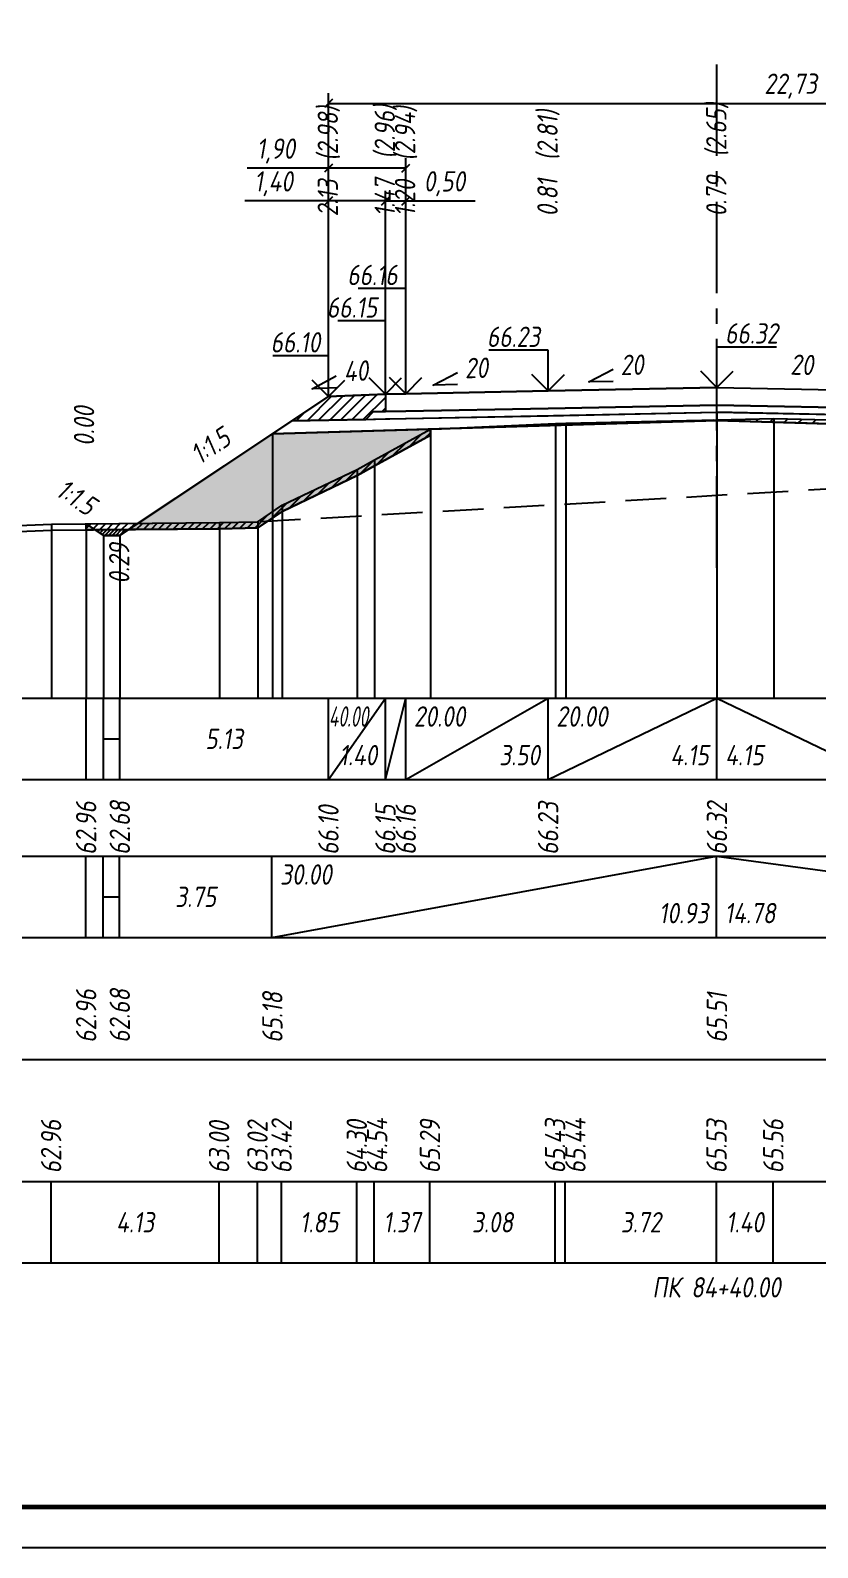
# Model space of a CAD drawing. Extents: x -717 to 1451, y -133302 to 233.
# Drawn here: x 98.1 to 194.9, y -132995.4 to -132808.9 of the extents above; entities that cross this region are included whole.
import ezdxf
from ezdxf.enums import TextEntityAlignment as Align

# ---------------------------------------------------------------- set-up
doc = ezdxf.new("R2010")
doc.units = 0
doc.linetypes.add('осевая2', pattern=[1.125, 0.75, -0.125, 0.125, -0.125])
doc.linetypes.add('штриховая', pattern=[0.75, 0.5, -0.25])
for name, color, linetype in [('Интерполированный поперечник', 2, 'Continuous'), ('Код_510', 7, 'Continuous'), ('Код_514', 1, 'Continuous'), ('Код_516', 1, 'Continuous'), ('Контур_0', 7, 'Continuous'), ('Контур_2564', 7, 'Continuous'), ('Контур_2660', 7, 'Continuous'), ('Контур_2665', 7, 'Continuous'), ('Контур_400', 7, 'Continuous'), ('Контур_508', 7, 'Continuous'), ('Контур_512', 7, 'Continuous'), ('Контур_513', 7, 'Continuous'), ('Красный поперечник', 1, 'Continuous'), ('Объём_2501', 7, 'Continuous'), ('Объём_2564', 7, 'Continuous'), ('Объём_2650', 7, 'Continuous'), ('Объём_2660', 7, 'Continuous'), ('Объём_2661', 7, 'Continuous'), ('Объём_2663', 7, 'Continuous'), ('Объём_2664', 7, 'Continuous'), ('Объём_2665', 7, 'Continuous'), ('Объём_2666', 7, 'Continuous'), ('Ось', 1, 'осевая2'), ('Откосы', 7, 'Continuous'), ('Отметки покрытия', 7, 'Continuous'), ('Подписи поперечников', 7, 'Continuous'), ('Рабочие отметки', 7, 'Continuous'), ('Рабочие отметки доп.', 7, 'Continuous'), ('Таблица', 7, 'Continuous'), ('Уклоны проезжей части', 7, 'Continuous'), ('Черный поперечник', 3, 'Continuous')]:
    doc.layers.add(name, color=color, linetype=linetype)
for name, color, linetype, true_color in [('Контур_2540', 2, 'Continuous', 0xffff00), ('Контур_2560', 2, 'Continuous', 0xffff00), ('Контур_2561', 7, 'Continuous', 0xff8040), ('Контур_2562', 3, 'Continuous', 0x00ff00), ('Контур_2563', 7, 'Continuous', 0xff8000), ('Контур_2570', 7, 'Continuous', 0x80ff00), ('Контур_2736', 4, 'Continuous', 0x00ffff), ('Контур_2737', 4, 'Continuous', 0x00ffff), ('Контур_2738', 4, 'Continuous', 0x00ffff), ('Контур_2739', 4, 'Continuous', 0x00ffff), ('Контур_2741', 4, 'Continuous', 0x00ffff), ('Контур_2742', 4, 'Continuous', 0x00ffff), ('Контур_2743', 4, 'Continuous', 0x00ffff), ('Контур_2744', 7, 'Continuous', 0xa4ffff), ('Контур_2745', 7, 'Continuous', 0xa4ffff), ('Контур_2747', 4, 'Continuous', 0x00ffff), ('Контур_2748', 4, 'Continuous', 0x00ffff), ('Контур_2749', 4, 'Continuous', 0x00ffff), ('Контур_2750', 4, 'Continuous', 0x00ffff), ('Контур_2751', 4, 'Continuous', 0x00ffff), ('Контур_2752', 4, 'Continuous', 0x00ffff), ('Контур_402', 7, 'Continuous', 0xff6464), ('Контур_703', 4, 'Continuous', 0x00ffff), ('Контур_705', 4, 'Continuous', 0x00ffff), ('Контур_707', 4, 'Continuous', 0x00ffff), ('Контур_720', 131, 'Continuous', 0xaaffff), ('Объём_2500', 7, 'Continuous', 0xc0c0c0), ('Объём_2520', 7, 'Continuous', 0x80ffff), ('Объём_2540', 2, 'Continuous', 0xffff00), ('Объём_2560', 2, 'Continuous', 0xffff00), ('Объём_2561', 7, 'Continuous', 0xff8040), ('Объём_2562', 3, 'Continuous', 0x00ff00), ('Объём_2563', 7, 'Continuous', 0xff8000), ('Объём_2570', 7, 'Continuous', 0x80ff00), ('Объём_2580', 3, 'Continuous', 0x00ff00), ('Объём_2600', 7, 'Continuous', 0x808000), ('Объём_2620', 2, 'Continuous', 0xffff00)]:
    doc.layers.add(name, color=color, linetype=linetype, true_color=true_color)
doc.styles.get("Standard").update_dxf_attribs({"font": 'txt', "height": 2.5})
doc.styles.add('М', font='romand.shx', dxfattribs={"width": 0.8, "oblique": 10, "height": 2.5})
doc.dimstyles.new('ISO-25', dxfattribs={"dimtxt": 2.5, "dimasz": 2.5, "dimexe": 1.25, "dimexo": 0.625, "dimtad": 1, "dimtxsty": 'Standard', "dimcen": 2.5, "dimadec": 0, "dimazin": 0, "dimtfac": 1, "dimtmove": 0, "dimatfit": 3, "dimfxl": 1, "dimarcsym": 0})

# ---------------------------------------------------------------- blocks, each defined once
blk = doc.blocks.new('_Oblique')
at = {"color": 0, "linetype": 'ByBlock', "lineweight": -2}
blk.add_line((-0.5, -0.5), (0.5, 0.5), dxfattribs=at)
blk = doc.blocks.new('*D4118')
at = {"color": 0, "lineweight": -2, "transparency": 16777216}
for p, q in [((134.78, -132853.35), (134.78, -132828.63)), ((141.78, -132853.07), (141.78, -132828.63)), ((134.78, -132829.88), (124.5, -132829.88)), ((141.78, -132829.88), (134.78, -132829.88))]:
    blk.add_line(p, q, dxfattribs=at)
at = {"layer": 'Defpoints', "color": 0, "transparency": 16777216}
for p in [(141.78, -132829.88), (134.78, -132853.97), (141.78, -132853.69)]:
    blk.add_point(p, dxfattribs=at)
at = {"color": 0, "lineweight": -2, "transparency": 16777216, "rotation": 180}
blk.add_blockref('_Oblique', (134.78, -132829.88), dxfattribs=at)
at = {"color": 0, "lineweight": -2, "transparency": 16777216}
blk.add_blockref('_Oblique', (141.78, -132829.88), dxfattribs=at)
at = {"color": 0, "transparency": 16777216, "insert": (128.04, -132827.76), "char_height": 2.5, "width": 8.75, "attachment_point": 5, "style": 'М'}
blk.add_mtext('1,40', dxfattribs=at)
blk = doc.blocks.new('*D4120')
at = {"color": 0, "lineweight": -2, "transparency": 16777216}
for p, q in [((141.78, -132853.07), (141.78, -132828.63)), ((144.28, -132853.02), (144.28, -132828.63)), ((141.78, -132829.88), (144.28, -132829.88)), ((144.28, -132829.88), (152.8, -132829.88))]:
    blk.add_line(p, q, dxfattribs=at)
at = {"layer": 'Defpoints', "color": 0, "transparency": 16777216}
for p in [(144.28, -132829.88), (141.78, -132853.69), (144.28, -132853.64)]:
    blk.add_point(p, dxfattribs=at)
at = {"color": 0, "lineweight": -2, "transparency": 16777216, "rotation": 180}
blk.add_blockref('_Oblique', (141.78, -132829.88), dxfattribs=at)
at = {"color": 0, "lineweight": -2, "transparency": 16777216}
blk.add_blockref('_Oblique', (144.28, -132829.88), dxfattribs=at)
at = {"color": 0, "transparency": 16777216, "insert": (149.04, -132827.76), "char_height": 2.5, "width": 9.1667, "attachment_point": 5, "style": 'М'}
blk.add_mtext('0,50', dxfattribs=at)
blk = doc.blocks.new('*D4123')
at = {"color": 0, "lineweight": -2, "transparency": 16777216}
for p, q in [((134.78, -132853.35), (134.78, -132824.6)), ((144.28, -132853.02), (144.28, -132824.6)), ((134.78, -132825.85), (124.78, -132825.85)), ((144.28, -132825.85), (134.78, -132825.85))]:
    blk.add_line(p, q, dxfattribs=at)
at = {"layer": 'Defpoints', "color": 0, "transparency": 16777216}
for p in [(144.28, -132825.85), (134.78, -132853.97), (144.28, -132853.64)]:
    blk.add_point(p, dxfattribs=at)
at = {"color": 0, "lineweight": -2, "transparency": 16777216, "rotation": 180}
blk.add_blockref('_Oblique', (134.78, -132825.85), dxfattribs=at)
at = {"color": 0, "lineweight": -2, "transparency": 16777216}
blk.add_blockref('_Oblique', (144.28, -132825.85), dxfattribs=at)
at = {"color": 0, "transparency": 16777216, "insert": (128.32, -132823.74), "char_height": 2.5, "width": 8.75, "attachment_point": 5, "style": 'М'}
blk.add_mtext('1,90', dxfattribs=at)
blk = doc.blocks.new('*D4124')
at = {"color": 0, "lineweight": -2, "transparency": 16777216}
for p, q in [((134.78, -132853.35), (134.78, -132816.63)), ((134.78, -132817.88), (248.4, -132817.88)), ((248.4, -132853.92), (248.4, -132816.63))]:
    blk.add_line(p, q, dxfattribs=at)
at = {"layer": 'Defpoints', "color": 0, "transparency": 16777216}
for p in [(248.4, -132817.88), (134.78, -132853.97), (248.4, -132854.54)]:
    blk.add_point(p, dxfattribs=at)
at = {"color": 0, "lineweight": -2, "transparency": 16777216, "rotation": 180}
blk.add_blockref('_Oblique', (134.78, -132817.88), dxfattribs=at)
at = {"color": 0, "lineweight": -2, "transparency": 16777216}
blk.add_blockref('_Oblique', (248.4, -132817.88), dxfattribs=at)
at = {"color": 0, "transparency": 16777216, "insert": (191.59, -132815.76), "char_height": 2.5, "width": 12.5, "attachment_point": 5, "style": 'М'}
blk.add_mtext('22,73', dxfattribs=at)

msp = doc.modelspace()

# ---------------------------------------------------------------- hatches: boundary and pattern name
at = {"layer": 'Объём_2563'}
h = msp.add_hatch(dxfattribs=at)
h.set_pattern_fill('ANSI31', color=256, scale=0.3)
h.paths.add_polyline_path([(141.777, -132855.778), (140.277, -132855.808), (139.359, -132856.726), (130.277, -132856.908), (134.777, -132853.908), (141.777, -132853.628)])
h.paths.add_polyline_path([(233.322, -132856.879), (232.404, -132855.96), (230.904, -132855.93), (230.904, -132855.78), (232.302, -132855.782), (232.303, -132854.782), (231.803, -132854.781), (231.803, -132853.967), (234.625, -132854.094), (234.625, -132854.715), (236.025, -132854.715), (236.025, -132854.175), (245.02, -132854.354), (245.02, -132854.921), (246.42, -132854.921), (246.42, -132853.921), (245.92, -132853.921), (245.92, -132853.421), (248.404, -132853.73), (253.739, -132857.287)])
at = {"layer": 'Объём_2570'}
h = msp.add_hatch(dxfattribs=at)
h.set_pattern_fill('ANSI31', color=256, scale=0.2)
h.paths.add_polyline_path([(147.307, -132858.69), (140.443, -132862.452), (138.316, -132863.626), (129.073, -132868.043), (126.117, -132870.073), (121.395, -132870.174), (105, -132870.324), (105, -132869.574), (121.395, -132869.424), (126.117, -132869.323), (129.073, -132867.293), (138.316, -132862.876), (140.443, -132861.702), (147.307, -132857.94)])
h.paths.add_polyline_path([(272.017, -132862.347), (265.692, -132862.115), (255.748, -132861.638), (245.398, -132863.184), (241.855, -132860.983), (232.636, -132858.421), (230.564, -132857.771), (230.564, -132857.021), (232.636, -132857.671), (241.855, -132860.233), (245.398, -132862.434), (255.748, -132860.888), (265.692, -132861.365), (272.017, -132861.597)])
at = {"layer": 'Объём_2600'}
h = msp.add_hatch(dxfattribs=at)
h.set_pattern_fill('ANSI31', color=6, scale=0.4)
h.paths.add_polyline_path([(182.527, -132856.863), (148.686, -132857.878), (162.685, -132857.252), (163.946, -132857.204), (182.527, -132856.769)])
h.paths.add_polyline_path([(230.564, -132857.771), (232.443, -132858.36), (182.527, -132856.863), (182.527, -132856.769), (189.51, -132856.606), (214.612, -132857.246), (217.39, -132857.298), (229.758, -132857.027), (230.564, -132857.021)])
h = msp.add_hatch(dxfattribs=at)
h.set_pattern_fill('HONEY', color=5, scale=0.3)
h.paths.add_polyline_path([(140.443, -132862.452), (138.316, -132863.626), (129.073, -132868.043), (126.117, -132870.073), (121.395, -132870.174), (110.224, -132870.276), (127.886, -132858.502), (148.686, -132857.878), (147.307, -132857.94), (147.307, -132858.69)])
h.paths.add_polyline_path([(255.748, -132861.638), (245.398, -132863.184), (241.855, -132860.983), (232.636, -132858.421), (232.443, -132858.36), (256.428, -132859.08), (260.614, -132861.871)])
at = {"layer": 'Объём_2620'}
h = msp.add_hatch(dxfattribs=at)
h.set_pattern_fill('ANSI31', color=2, scale=0.1)
h.paths.add_polyline_path([(260.614, -132861.871), (265.11, -132864.868), (267.11, -132864.868), (270.951, -132862.308), (265.692, -132862.115)])
h.paths.add_polyline_path([(106.11, -132870.314), (107.139, -132871), (109.139, -132871), (110.224, -132870.276)])

# ---------------------------------------------------------------- linework, layer by layer
at = {"flags": 128}
msp.add_lwpolyline([(-30.054, -132995.421), (389.946, -132995.421), (389.946, -132698.421), (-30.054, -132698.421)], close=True, dxfattribs=at)
at = {"const_width": 0.6, "flags": 128}
msp.add_lwpolyline([(-10.054, -132990.421), (384.946, -132990.421), (384.946, -132703.421), (-10.054, -132703.421)], close=True, dxfattribs=at)
at = {"color": 2}
msp.add_lwpolyline([(106.11, -132870.314), (107.139, -132871), (109.139, -132871), (110.224, -132870.276), (106.11, -132870.314)], dxfattribs=at)
at = {"layer": 'Интерполированный поперечник', "linetype": 'штриховая', "ltscale": 10, "flags": 128}
msp.add_lwpolyline([(126.37, -132869.3), (245.392, -132862.423)], dxfattribs=at)
at = {"layer": 'Код_510'}
for p, q in [((100.697, -132960.421), (100.697, -132950.421)), ((121.34, -132960.421), (121.34, -132950.421)), ((126.062, -132960.421), (126.062, -132950.421)), ((129.018, -132960.421), (129.018, -132950.421)), ((138.262, -132960.421), (138.262, -132950.421)), ((140.389, -132960.421), (140.389, -132950.421)), ((147.253, -132960.421), (147.253, -132950.421)), ((162.631, -132960.421), (162.631, -132950.421)), ((163.892, -132960.421), (163.892, -132950.421)), ((182.473, -132960.421), (182.473, -132950.421)), ((189.455, -132960.421), (189.455, -132950.421))]:
    msp.add_line(p, q, dxfattribs=at)
at = {"layer": 'Код_514'}
for p, q in [((105, -132901), (105, -132891)), ((107.139, -132901), (107.139, -132891)), ((109.139, -132901), (109.139, -132891)), ((134.777, -132901), (134.777, -132891)), ((134.777, -132901), (141.777, -132891)), ((141.777, -132901), (141.777, -132891)), ((141.777, -132901), (144.277, -132891)), ((144.277, -132901), (144.277, -132891)), ((144.277, -132901), (161.777, -132891)), ((161.777, -132901), (161.777, -132891)), ((161.777, -132901), (182.527, -132891)), ((182.527, -132901), (182.527, -132891)), ((182.527, -132891), (203.277, -132901)), ((107.139, -132896), (109.139, -132896))]:
    msp.add_line(p, q, dxfattribs=at)
at = {"layer": 'Код_516'}
for p, q in [((104.946, -132920.421), (104.946, -132910.421)), ((107.084, -132920.421), (107.084, -132910.421)), ((109.084, -132920.421), (109.084, -132910.421)), ((127.831, -132920.421), (127.831, -132910.421)), ((127.831, -132920.421), (182.473, -132910.421)), ((182.473, -132920.421), (182.473, -132910.421)), ((182.473, -132910.421), (256.373, -132920.421)), ((107.084, -132915.421), (109.084, -132915.421))]:
    msp.add_line(p, q, dxfattribs=at)
at = {"layer": 'Контур_0', "flags": 128}
for points in [[(182.527, -132852.813), (161.777, -132853.228), (144.277, -132853.578), (144.277, -132853.578), (144.277, -132853.578), (144.277, -132853.578), (144.277, -132853.578), (141.777, -132853.628), (141.777, -132855.778), (144.277, -132855.728), (144.277, -132855.728), (144.277, -132855.728), (144.277, -132855.728), (144.277, -132855.728), (144.277, -132855.728), (161.777, -132855.378), (182.527, -132854.963), (182.527, -132852.813)], [(182.527, -132852.813), (203.277, -132853.228), (220.777, -132853.578), (220.777, -132853.578), (220.777, -132853.578), (220.777, -132853.578), (228.404, -132853.73), (228.404, -132853.73), (230.904, -132853.78), (230.904, -132855.93), (228.404, -132855.88), (228.404, -132855.88), (220.777, -132855.728), (220.777, -132855.728), (220.777, -132855.728), (220.777, -132855.728), (203.277, -132855.378), (182.527, -132854.963), (182.527, -132852.813)], [(134.777, -132853.908), (111.365, -132869.516), (111.365, -132869.516), (111.365, -132869.516), (111.365, -132869.516), (111.365, -132869.516), (111.365, -132869.516), (111.365, -132869.516), (111.365, -132869.516), (111.365, -132869.516), (111.365, -132869.516), (111.365, -132869.516), (111.365, -132869.516), (111.365, -132869.516), (111.365, -132869.516), (109.139, -132871), (107.139, -132871), (105, -132869.574), (105, -132869.574), (105, -132869.574), (105, -132869.574), (105, -132869.574), (105, -132869.574), (105, -132869.574), (105, -132869.574), (105, -132869.574), (105, -132869.574), (105, -132869.574), (105, -132869.574), (105, -132869.574)], [(134.777, -132853.908), (111.365, -132869.516), (111.365, -132869.516), (111.365, -132869.516), (111.365, -132869.516), (111.365, -132869.516), (111.365, -132869.516), (111.365, -132869.516), (111.365, -132869.516), (111.365, -132869.516), (111.365, -132869.516), (111.365, -132869.516), (111.365, -132869.516), (111.365, -132869.516), (111.365, -132869.516), (109.139, -132871)], [(134.777, -132853.908), (134.777, -132853.908)]]:
    msp.add_lwpolyline(points, dxfattribs=at)
at = {"layer": 'Контур_0', "color": 250, "flags": 128}
for points in [[(182.527, -132854.963), (161.777, -132855.378), (144.277, -132855.728), (144.277, -132855.728), (144.277, -132855.728), (144.277, -132855.728), (144.277, -132855.728), (144.277, -132855.728), (141.777, -132855.778), (140.277, -132855.808), (139.359, -132856.726), (141.777, -132856.678), (144.277, -132856.628), (144.277, -132856.628), (144.277, -132856.628), (144.277, -132856.628), (144.277, -132856.628), (144.277, -132856.628), (161.777, -132856.278), (182.527, -132855.863), (182.527, -132854.963)], [(182.527, -132854.963), (203.277, -132855.378), (220.777, -132855.728), (220.777, -132855.728), (220.777, -132855.728), (220.777, -132855.728), (228.404, -132855.88), (228.404, -132855.88), (230.904, -132855.93), (232.404, -132855.96), (233.322, -132856.879), (230.904, -132856.83), (228.404, -132856.78), (228.404, -132856.78), (220.777, -132856.628), (220.777, -132856.628), (220.777, -132856.628), (220.777, -132856.628), (203.277, -132856.278), (182.527, -132855.863), (182.527, -132854.963)], [(130.277, -132856.908), (139.359, -132856.726), (140.277, -132855.808), (141.777, -132855.778)]]:
    msp.add_lwpolyline(points, dxfattribs=at)
at = {"layer": 'Контур_2540', "flags": 128}
for points in [[(182.527, -132856.863), (127.886, -132858.502), (130.277, -132856.908), (182.527, -132855.863), (182.527, -132856.863), (182.527, -132856.863)], [(256.428, -132859.08), (182.527, -132856.863), (182.527, -132855.863), (253.739, -132857.287), (256.428, -132859.08), (256.428, -132859.08)]]:
    msp.add_lwpolyline(points, dxfattribs=at)
at = {"layer": 'Контур_2560', "flags": 128}
msp.add_lwpolyline([(134.777, -132853.908), (134.777, -132853.908), (134.777, -132853.908), (141.777, -132853.628)], dxfattribs=at)
at = {"layer": 'Контур_2561', "flags": 128}
msp.add_lwpolyline([(141.777, -132853.628), (141.777, -132853.628), (134.777, -132853.908), (134.777, -132853.908), (141.777, -132853.628)], dxfattribs=at)
at = {"layer": 'Контур_2562', "flags": 128}
msp.add_lwpolyline([(134.777, -132853.908), (134.777, -132853.908), (134.777, -132853.908), (134.777, -132853.908), (134.777, -132853.908)], dxfattribs=at)
at = {"layer": 'Контур_2563', "color": 250, "flags": 128}
msp.add_lwpolyline([(141.777, -132855.778), (140.277, -132855.808), (139.359, -132856.726), (130.277, -132856.908), (134.777, -132853.908), (141.777, -132853.628), (141.777, -132855.778), (141.777, -132855.778)], dxfattribs=at)
at = {"layer": 'Контур_2564', "flags": 128}
msp.add_lwpolyline([(134.777, -132853.908), (141.777, -132853.628)], dxfattribs=at)
at = {"layer": 'Контур_2570', "flags": 128}
msp.add_lwpolyline([(87.633, -132870.9), (100.751, -132870.363), (121.395, -132870.174), (126.117, -132870.073), (126.117, -132870.073), (129.073, -132868.043), (138.316, -132863.626), (140.443, -132862.452), (147.307, -132858.69), (147.307, -132857.94), (162.685, -132857.252), (163.946, -132857.204), (182.527, -132856.769), (189.51, -132856.606), (214.612, -132857.246)], dxfattribs=at)
at = {"layer": 'Контур_2660', "flags": 128}
for points in [[(127.886, -132858.502), (182.527, -132856.863)], [(182.527, -132856.863), (256.428, -132859.08)]]:
    msp.add_lwpolyline(points, dxfattribs=at)
at = {"layer": 'Контур_2665', "flags": 128}
msp.add_lwpolyline([(134.777, -132853.908), (134.777, -132853.908)], dxfattribs=at)
at = {"layer": 'Контур_2736', "flags": 128}
for points in [[(134.777, -132853.908), (111.365, -132869.516)], [(111.365, -132869.516), (109.139, -132871)]]:
    msp.add_lwpolyline(points, dxfattribs=at)
at = {"layer": 'Контур_2737', "flags": 128}
msp.add_lwpolyline([(111.365, -132869.516), (111.365, -132869.516)], dxfattribs=at)
at = {"layer": 'Контур_2738', "flags": 128}
msp.add_lwpolyline([(111.365, -132869.516), (111.365, -132869.516)], dxfattribs=at)
at = {"layer": 'Контур_2739', "flags": 128}
msp.add_lwpolyline([(111.365, -132869.516), (111.365, -132869.516)], dxfattribs=at)
at = {"layer": 'Контур_2741', "flags": 128}
msp.add_lwpolyline([(105, -132869.574), (105, -132869.574)], dxfattribs=at)
at = {"layer": 'Контур_2742', "flags": 128}
msp.add_lwpolyline([(105, -132869.574), (105, -132869.574)], dxfattribs=at)
at = {"layer": 'Контур_2743', "flags": 128}
msp.add_lwpolyline([(105, -132869.574), (105, -132869.574)], dxfattribs=at)
at = {"layer": 'Контур_2744', "flags": 128}
msp.add_lwpolyline([(105, -132869.574), (105, -132869.574)], dxfattribs=at)
msp.add_lwpolyline([(105, -132869.574), (105, -132869.574)], dxfattribs=at)
msp.add_lwpolyline([(105, -132869.574), (105, -132869.574)], dxfattribs=at)
msp.add_lwpolyline([(105, -132869.574), (105, -132869.574)], dxfattribs=at)
msp.add_lwpolyline([(105, -132869.574), (105, -132869.574)], dxfattribs=at)
msp.add_lwpolyline([(105, -132869.574), (105, -132869.574)], dxfattribs=at)
at = {"layer": 'Контур_2745', "flags": 128}
msp.add_lwpolyline([(111.365, -132869.516), (111.365, -132869.516)], dxfattribs=at)
msp.add_lwpolyline([(111.365, -132869.516), (111.365, -132869.516)], dxfattribs=at)
msp.add_lwpolyline([(111.365, -132869.516), (111.365, -132869.516)], dxfattribs=at)
msp.add_lwpolyline([(111.365, -132869.516), (111.365, -132869.516)], dxfattribs=at)
msp.add_lwpolyline([(111.365, -132869.516), (111.365, -132869.516)], dxfattribs=at)
msp.add_lwpolyline([(111.365, -132869.516), (111.365, -132869.516)], dxfattribs=at)
at = {"layer": 'Контур_2747', "flags": 128}
msp.add_lwpolyline([(111.365, -132869.516), (111.365, -132869.516)], dxfattribs=at)
at = {"layer": 'Контур_2748', "flags": 128}
msp.add_lwpolyline([(111.365, -132869.516), (111.365, -132869.516)], dxfattribs=at)
at = {"layer": 'Контур_2749', "flags": 128}
msp.add_lwpolyline([(111.365, -132869.516), (111.365, -132869.516)], dxfattribs=at)
at = {"layer": 'Контур_2750', "flags": 128}
msp.add_lwpolyline([(105, -132869.574), (105, -132869.574)], dxfattribs=at)
at = {"layer": 'Контур_2751', "flags": 128}
msp.add_lwpolyline([(105, -132869.574), (105, -132869.574)], dxfattribs=at)
at = {"layer": 'Контур_2752', "flags": 128}
msp.add_lwpolyline([(105, -132869.574), (105, -132869.574)], dxfattribs=at)
at = {"layer": 'Контур_400', "flags": 128}
for points in [[(141.777, -132853.628), (144.277, -132853.578), (144.277, -132853.578), (144.277, -132853.578), (144.277, -132853.578), (144.277, -132853.578), (144.277, -132853.578), (161.777, -132853.228), (182.527, -132852.813)], [(182.527, -132852.813), (203.277, -132853.228), (220.777, -132853.578), (220.777, -132853.578), (220.777, -132853.578), (220.777, -132853.578), (228.404, -132853.73), (228.404, -132853.73), (230.904, -132853.78)]]:
    msp.add_lwpolyline(points, dxfattribs=at)
at = {"layer": 'Контур_402', "flags": 128}
msp.add_lwpolyline([(127.886, -132858.502), (182.527, -132856.863), (256.428, -132859.08)], dxfattribs=at)
at = {"layer": 'Контур_508', "flags": 128}
msp.add_lwpolyline([(105, -132869.574), (107.139, -132871), (109.139, -132871), (127.886, -132858.502), (182.527, -132856.863), (256.428, -132859.08), (265.11, -132864.868), (267.11, -132864.868), (272.017, -132861.597)], dxfattribs=at)
at = {"layer": 'Контур_512', "flags": 128}
msp.add_lwpolyline([(105, -132869.574), (107.139, -132871), (109.139, -132871), (127.886, -132858.502), (182.527, -132856.863), (256.428, -132859.08), (265.11, -132864.868), (267.11, -132864.868), (272.017, -132861.597)], dxfattribs=at)
at = {"layer": 'Контур_513', "flags": 128}
msp.add_lwpolyline([(105, -132869.574), (107.139, -132871), (109.139, -132871), (127.886, -132858.502), (182.527, -132856.863), (256.428, -132859.08), (265.11, -132864.868), (267.11, -132864.868), (272.017, -132861.597)], dxfattribs=at)
at = {"layer": 'Контур_703', "flags": 128}
msp.add_lwpolyline([(134.777, -132853.908), (111.365, -132869.516)], dxfattribs=at)
at = {"layer": 'Контур_705', "flags": 128}
msp.add_lwpolyline([(111.365, -132869.516), (111.365, -132869.516)], dxfattribs=at)
at = {"layer": 'Контур_707', "flags": 128}
msp.add_lwpolyline([(107.139, -132871), (105, -132869.574)], dxfattribs=at)
at = {"layer": 'Контур_720', "flags": 128}
msp.add_lwpolyline([(109.139, -132871), (107.139, -132871)], dxfattribs=at)
at = {"layer": 'Красный поперечник'}
for p, q in [((144.277, -132853.578), (161.777, -132853.228)), ((161.777, -132853.228), (182.527, -132852.813)), ((182.527, -132852.813), (203.277, -132853.228)), ((109.139, -132871), (134.777, -132853.908)), ((134.777, -132853.908), (141.777, -132853.628)), ((141.777, -132853.628), (144.277, -132853.578)), ((182.527, -132856.863), (182.527, -132891)), ((127.886, -132858.502), (127.886, -132891)), ((105, -132869.574), (105, -132891)), ((105, -132869.574), (107.139, -132871)), ((107.139, -132871), (107.139, -132891)), ((107.139, -132871), (109.139, -132871)), ((109.139, -132871), (109.139, -132891))]:
    msp.add_line(p, q, dxfattribs=at)
at = {"layer": 'Объём_2500', "flags": 128}
for points in [[(182.527, -132852.813), (161.777, -132853.228), (144.277, -132853.578), (144.277, -132853.578), (144.277, -132853.578), (144.277, -132853.578), (144.277, -132853.578), (141.777, -132853.628), (141.777, -132855.778), (144.277, -132855.728), (144.277, -132855.728), (144.277, -132855.728), (144.277, -132855.728), (144.277, -132855.728), (144.277, -132855.728), (161.777, -132855.378), (182.527, -132854.963), (182.527, -132852.813)], [(182.527, -132852.813), (203.277, -132853.228), (220.777, -132853.578), (220.777, -132853.578), (220.777, -132853.578), (220.777, -132853.578), (228.404, -132853.73), (228.404, -132853.73), (230.904, -132853.78), (230.904, -132855.93), (228.404, -132855.88), (228.404, -132855.88), (220.777, -132855.728), (220.777, -132855.728), (220.777, -132855.728), (220.777, -132855.728), (203.277, -132855.378), (182.527, -132854.963), (182.527, -132852.813)]]:
    msp.add_lwpolyline(points, dxfattribs=at)
at = {"layer": 'Объём_2501', "flags": 128}
for points in [[(141.777, -132853.628), (144.277, -132853.578), (144.277, -132853.578), (144.277, -132853.578), (144.277, -132853.578), (144.277, -132853.578), (144.277, -132853.578), (161.777, -132853.228), (182.527, -132852.813)], [(182.527, -132852.813), (203.277, -132853.228), (220.777, -132853.578), (220.777, -132853.578), (220.777, -132853.578), (220.777, -132853.578), (228.404, -132853.73), (228.404, -132853.73), (230.904, -132853.78)]]:
    msp.add_lwpolyline(points, dxfattribs=at)
at = {"layer": 'Объём_2520', "color": 250, "flags": 128}
for points in [[(182.527, -132854.963), (161.777, -132855.378), (144.277, -132855.728), (144.277, -132855.728), (144.277, -132855.728), (144.277, -132855.728), (144.277, -132855.728), (144.277, -132855.728), (141.777, -132855.778), (140.277, -132855.808), (139.359, -132856.726), (141.777, -132856.678), (144.277, -132856.628), (144.277, -132856.628), (144.277, -132856.628), (144.277, -132856.628), (144.277, -132856.628), (144.277, -132856.628), (161.777, -132856.278), (182.527, -132855.863), (182.527, -132854.963)], [(182.527, -132854.963), (203.277, -132855.378), (220.777, -132855.728), (220.777, -132855.728), (220.777, -132855.728), (220.777, -132855.728), (228.404, -132855.88), (228.404, -132855.88), (230.904, -132855.93), (232.404, -132855.96), (233.322, -132856.879), (230.904, -132856.83), (228.404, -132856.78), (228.404, -132856.78), (220.777, -132856.628), (220.777, -132856.628), (220.777, -132856.628), (220.777, -132856.628), (203.277, -132856.278), (182.527, -132855.863), (182.527, -132854.963)]]:
    msp.add_lwpolyline(points, dxfattribs=at)
at = {"layer": 'Объём_2540', "flags": 128}
for points in [[(182.527, -132856.863), (127.886, -132858.502), (130.277, -132856.908), (182.527, -132855.863), (182.527, -132856.863), (182.527, -132856.863)], [(256.428, -132859.08), (182.527, -132856.863), (182.527, -132855.863), (253.739, -132857.287), (256.428, -132859.08), (256.428, -132859.08)]]:
    msp.add_lwpolyline(points, dxfattribs=at)
at = {"layer": 'Объём_2560', "flags": 128}
msp.add_lwpolyline([(134.777, -132853.908), (134.777, -132853.908), (134.777, -132853.908), (141.777, -132853.628)], dxfattribs=at)
at = {"layer": 'Объём_2561', "flags": 128}
msp.add_lwpolyline([(141.777, -132853.628), (141.777, -132853.628), (134.777, -132853.908), (134.777, -132853.908), (141.777, -132853.628)], dxfattribs=at)
at = {"layer": 'Объём_2562', "flags": 128}
msp.add_lwpolyline([(134.777, -132853.908), (134.777, -132853.908), (134.777, -132853.908), (134.777, -132853.908), (134.777, -132853.908)], dxfattribs=at)
at = {"layer": 'Объём_2563', "color": 250, "flags": 128}
msp.add_lwpolyline([(141.777, -132855.778), (140.277, -132855.808), (139.359, -132856.726), (130.277, -132856.908), (134.777, -132853.908), (141.777, -132853.628), (141.777, -132855.778), (141.777, -132855.778)], dxfattribs=at)
at = {"layer": 'Объём_2564', "flags": 128}
msp.add_lwpolyline([(134.777, -132853.908), (141.777, -132853.628)], dxfattribs=at)
at = {"layer": 'Объём_2570', "flags": 128}
msp.add_lwpolyline([(147.307, -132858.69), (140.443, -132862.452), (138.316, -132863.626), (129.073, -132868.043), (126.117, -132870.073), (121.395, -132870.174), (105, -132870.324), (105, -132869.574), (121.395, -132869.424), (126.117, -132869.323), (129.073, -132867.293), (138.316, -132862.876), (140.443, -132861.702), (147.307, -132857.94), (147.307, -132858.69), (147.307, -132858.69)], dxfattribs=at)
at = {"layer": 'Объём_2580', "flags": 128}
msp.add_lwpolyline([(134.777, -132853.908), (134.777, -132853.908)], dxfattribs=at)
at = {"layer": 'Объём_2600', "color": 5, "flags": 128}
msp.add_lwpolyline([(140.443, -132862.452), (138.316, -132863.626), (129.073, -132868.043), (126.117, -132870.073), (121.395, -132870.174), (110.224, -132870.276), (127.886, -132858.502), (148.686, -132857.878), (147.307, -132857.94), (147.307, -132858.69), (140.443, -132862.452), (140.443, -132862.452)], dxfattribs=at)
at = {"layer": 'Объём_2600', "flags": 128}
msp.add_lwpolyline([(105, -132870.324), (105, -132869.574), (106.11, -132870.314), (105, -132870.324), (105, -132870.324)], dxfattribs=at)
at = {"layer": 'Объём_2620', "flags": 128}
msp.add_lwpolyline([(109.139, -132871), (107.139, -132871), (106.11, -132870.314), (110.224, -132870.276), (109.139, -132871), (109.139, -132871)], dxfattribs=at)
at = {"layer": 'Объём_2650', "color": 6, "flags": 128}
for points in [[(182.527, -132856.863), (148.686, -132857.878), (162.685, -132857.252), (163.946, -132857.204), (182.527, -132856.769), (182.527, -132856.863), (182.527, -132856.863)], [(230.564, -132857.771), (232.443, -132858.36), (182.527, -132856.863), (182.527, -132856.769), (189.51, -132856.606), (214.612, -132857.246), (217.39, -132857.298), (229.758, -132857.027), (230.564, -132857.021), (230.564, -132857.771), (230.564, -132857.771)]]:
    msp.add_lwpolyline(points, dxfattribs=at)
at = {"layer": 'Объём_2660', "flags": 128}
for points in [[(127.886, -132858.502), (182.527, -132856.863)], [(182.527, -132856.863), (256.428, -132859.08)]]:
    msp.add_lwpolyline(points, dxfattribs=at)
at = {"layer": 'Объём_2661', "flags": 128}
msp.add_lwpolyline([(134.777, -132853.908), (111.365, -132869.516)], dxfattribs=at)
at = {"layer": 'Объём_2663', "flags": 128}
for points in [[(107.139, -132871), (105, -132869.574)], [(111.365, -132869.516), (109.139, -132871)]]:
    msp.add_lwpolyline(points, dxfattribs=at)
at = {"layer": 'Объём_2664', "flags": 128}
msp.add_lwpolyline([(109.139, -132871), (107.139, -132871)], dxfattribs=at)
at = {"layer": 'Объём_2665', "flags": 128}
msp.add_lwpolyline([(134.777, -132853.908), (134.777, -132853.908)], dxfattribs=at)
at = {"layer": 'Объём_2666', "flags": 128}
msp.add_lwpolyline([(134.777, -132853.908), (111.365, -132869.516)], dxfattribs=at)
at = {"layer": 'Ось', "ltscale": 15}
msp.add_line((182.527, -132874.971), (182.527, -132811.784), dxfattribs=at)
at = {"layer": 'Откосы', "color": 1, "flags": 128}
for points in [[(135.789, -132852.867), (132.791, -132852.987), (135.729, -132851.368)], [(150.657, -132852.45), (147.658, -132852.51), (150.627, -132850.95)], [(169.782, -132852.068), (166.783, -132852.128), (169.752, -132850.568)]]:
    msp.add_lwpolyline(points, dxfattribs=at)
at = {"layer": 'Отметки покрытия', "color": 1}
for p, q in [((144.277, -132840.628), (138.427, -132840.628)), ((144.277, -132853.578), (144.277, -132840.628)), ((141.777, -132844.628), (135.927, -132844.628)), ((141.777, -132853.628), (141.777, -132844.628)), ((182.527, -132852.813), (182.527, -132847.813)), ((182.527, -132847.813), (189.827, -132847.813)), ((134.777, -132848.908), (127.927, -132848.908)), ((134.777, -132853.908), (134.777, -132848.908)), ((161.777, -132848.228), (154.477, -132848.228)), ((161.777, -132853.228), (161.777, -132848.228)), ((144.277, -132853.578), (142.277, -132851.578)), ((144.277, -132853.578), (146.277, -132851.578)), ((161.777, -132853.228), (159.777, -132851.228)), ((161.777, -132853.228), (163.777, -132851.228)), ((182.527, -132852.813), (180.527, -132850.813)), ((182.527, -132852.813), (184.527, -132850.813)), ((134.777, -132853.908), (132.777, -132851.908)), ((134.777, -132853.908), (136.777, -132851.908)), ((141.777, -132853.628), (139.777, -132851.628)), ((141.777, -132853.628), (143.777, -132851.628))]:
    msp.add_line(p, q, dxfattribs=at)
at = {"layer": 'Таблица'}
for p, q in [((80, -132891), (297.017, -132891)), ((80, -132901), (297.017, -132901)), ((80, -132910.421), (297.017, -132910.421)), ((79.946, -132920.421), (296.962, -132920.421)), ((79.946, -132935.421), (296.962, -132935.421)), ((79.946, -132950.421), (296.962, -132950.421)), ((79.946, -132960.421), (296.962, -132960.421))]:
    msp.add_line(p, q, dxfattribs=at)
at = {"layer": 'Уклоны проезжей части', "color": 1, "flags": 128}
for points in [[(135.789, -132852.867), (132.791, -132852.987), (135.729, -132851.368)], [(150.657, -132852.45), (147.658, -132852.51), (150.627, -132850.95)], [(169.782, -132852.068), (166.783, -132852.128), (169.752, -132850.568)]]:
    msp.add_lwpolyline(points, dxfattribs=at)
at = {"layer": 'Черный поперечник', "color": 7}
for p, q in [((182.527, -132856.769), (182.527, -132891)), ((189.51, -132856.606), (189.51, -132891)), ((147.307, -132857.94), (147.307, -132891)), ((162.685, -132857.252), (162.685, -132891)), ((163.946, -132857.204), (163.946, -132891)), ((140.443, -132861.702), (140.443, -132891)), ((138.316, -132862.876), (138.316, -132891)), ((129.073, -132867.293), (129.073, -132891)), ((100.751, -132869.613), (100.751, -132891)), ((121.395, -132869.424), (121.395, -132891)), ((126.117, -132869.323), (126.117, -132891))]:
    msp.add_line(p, q, dxfattribs=at)
at = {"layer": 'Черный поперечник', "flags": 128}
msp.add_lwpolyline([(87.633, -132870.15), (100.751, -132869.613), (121.395, -132869.424), (126.117, -132869.323), (129.073, -132867.293), (138.316, -132862.876), (140.443, -132861.702), (147.307, -132857.94), (162.685, -132857.252), (163.946, -132857.204), (182.527, -132856.769), (189.51, -132856.606), (214.612, -132857.246), (217.39, -132857.298), (229.758, -132857.027), (230.564, -132857.021), (232.636, -132857.671), (241.855, -132860.233), (245.398, -132862.434), (255.748, -132860.888), (265.692, -132861.365), (278.827, -132861.848), (297.017, -132862.665)], dxfattribs=at)

# ---------------------------------------------------------------- texts
at = {"layer": 'Код_510', "style": 'М', "oblique": 10, "width": 0.8}
for s, p in [('62.96', (100.697, -132949.421)), ('63.00', (121.34, -132949.421)), ('63.02', (126.062, -132949.421)), ('63.42', (129.018, -132949.421)), ('64.30', (138.262, -132949.421)), ('64.54', (140.762, -132949.421)), ('65.29', (147.253, -132949.421)), ('65.43', (162.631, -132949.421)), ('65.44', (165.131, -132949.421)), ('65.53', (182.473, -132949.421)), ('65.56', (189.455, -132949.421))]:
    msp.add_text(s, height=2.5, rotation=90, dxfattribs=at).set_placement(p, align=Align.MIDDLE_LEFT)
for s, p in [('4.13', (111.018, -132955.421)), ('1.85', (133.64, -132955.421)), ('1.37', (143.821, -132955.421)), ('3.08', (154.942, -132955.421)), ('3.72', (173.182, -132955.421)), ('1.40', (185.964, -132955.421))]:
    msp.add_text(s, height=2.5, dxfattribs=at).set_placement(p, align=Align.MIDDLE_CENTER)
at = {"layer": 'Код_514', "style": 'М', "oblique": 10}
for s, width, p in [('40.00', 0.6, (134.819, -132892)), ('20.00', 0.8, (145.277, -132892)), ('20.00', 0.8, (162.777, -132892))]:
    msp.add_text(s, height=2.5, dxfattribs=dict(at, width=width)).set_placement(p, align=Align.TOP_LEFT)
at = {"layer": 'Код_514', "style": 'М', "oblique": 10, "width": 0.8}
msp.add_text('5.13', height=2.5, dxfattribs=at).set_placement((121.958, -132896), align=Align.MIDDLE_CENTER)
for s, p in [('1.40', (140.777, -132900)), ('3.50', (160.777, -132900)), ('4.15', (181.527, -132900))]:
    msp.add_text(s, height=2.5, dxfattribs=at).set_placement(p, align=Align.BOTTOM_RIGHT)
msp.add_text('4.15', height=2.5, dxfattribs=at).set_placement((183.527, -132900), align=Align.BOTTOM_LEFT)
for s, p in [('62.96', (105, -132910.277)), ('62.68', (109.139, -132910.277)), ('66.23', (161.777, -132910.277)), ('66.32', (182.527, -132910.277)), ('66.10', (134.777, -132910.277)), ('66.15', (141.777, -132910.277)), ('66.16', (144.277, -132910.277))]:
    msp.add_text(s, height=2.5, rotation=90, dxfattribs=at).set_placement(p, align=Align.MIDDLE_LEFT)
at = {"layer": 'Код_516', "style": 'М', "oblique": 10, "width": 0.8}
msp.add_text('30.00', height=2.5, dxfattribs=at).set_placement((128.831, -132911.421), align=Align.TOP_LEFT)
msp.add_text('3.75', height=2.5, dxfattribs=at).set_placement((118.458, -132915.421), align=Align.MIDDLE_CENTER)
msp.add_text('10.93', height=2.5, dxfattribs=at).set_placement((181.473, -132919.421), align=Align.BOTTOM_RIGHT)
msp.add_text('14.78', height=2.5, dxfattribs=at).set_placement((183.473, -132919.421), align=Align.BOTTOM_LEFT)
for s, p in [('62.96', (105, -132933.371)), ('62.68', (109.139, -132933.371)), ('65.18', (127.886, -132933.371)), ('65.51', (182.527, -132933.371))]:
    msp.add_text(s, height=2.5, rotation=90, dxfattribs=at).set_placement(p, align=Align.MIDDLE_LEFT)
at = {"layer": 'Откосы', "color": 1, "style": 'М', "oblique": 10, "width": 0.8}
for s, rotation, p in [('40', 2.29061, (138.237, -132852.769)), ('20', 1.14576, (153.007, -132852.403)), ('20', 1.14576, (172.132, -132852.021)), ('20', 358.85423, (192.922, -132852.021)), ('1:1.5', 33.69007, (121.403, -132861.622)), ('1:1.5', 326.30994, (102.707, -132867.98))]:
    msp.add_text(s, height=2.5, rotation=rotation, dxfattribs=at).set_placement(p, align=Align.BOTTOM_CENTER)
at = {"layer": 'Отметки покрытия', "color": 1, "style": 'М', "oblique": 10, "width": 0.8}
for s, p in [('66.16', (143.277, -132840.977)), ('66.15', (140.777, -132844.977)), ('66.10', (133.777, -132849.257)), ('66.23', (160.777, -132848.577))]:
    msp.add_text(s, height=2.5, dxfattribs=at).set_placement(p, align=Align.BOTTOM_RIGHT)
msp.add_text('66.32', height=2.5, dxfattribs=at).set_placement((183.527, -132848.162), align=Align.BOTTOM_LEFT)
at = {"layer": 'Подписи поперечников', "style": 'М', "oblique": 10, "width": 0.8}
msp.add_text('ПК 84+40.00', height=2.5, dxfattribs=at).set_placement((182.473, -132965.421), align=Align.BOTTOM_CENTER)
at = {"layer": 'Рабочие отметки', "color": 1, "style": 'М', "oblique": 10, "width": 0.8}
for s, p in [('2.13', (134.699, -132831.78)), ('1.47', (141.699, -132831.78)), ('1.20', (144.199, -132831.78)), ('0.81', (161.699, -132831.78)), ('0.79', (182.449, -132831.78)), ('0.00', (104.741, -132860.005))]:
    msp.add_text(s, height=2.5, rotation=90, dxfattribs=at).set_placement(p, align=Align.MIDDLE_LEFT)
msp.add_text('0.29', height=2.5, rotation=90, dxfattribs=at).set_placement((109.061, -132871.931), align=Align.MIDDLE_RIGHT)
at = {"layer": 'Рабочие отметки доп.', "color": 1, "style": 'М', "oblique": 10, "width": 0.8}
for s, p in [('(2.96)', (141.699, -132824.68)), ('(2.65)', (182.449, -132824.43)), ('(2.98)', (134.699, -132824.93)), ('(2.94)', (144.199, -132824.93)), ('(2.81)', (161.699, -132824.88))]:
    msp.add_text(s, height=2.5, rotation=90, dxfattribs=at).set_placement(p, align=Align.MIDDLE_LEFT)
at = {"layer": 'Уклоны проезжей части', "color": 1, "style": 'М', "oblique": 10, "width": 0.8}
for s, rotation, p in [('40', 2.29061, (138.237, -132852.769)), ('20', 1.14576, (153.007, -132852.403)), ('20', 1.14576, (172.132, -132852.021)), ('20', 358.85423, (192.922, -132852.021)), ('1:1.5', 33.69007, (121.403, -132861.622)), ('1:1.5', 326.30994, (102.707, -132867.98))]:
    msp.add_text(s, height=2.5, rotation=rotation, dxfattribs=at).set_placement(p, align=Align.BOTTOM_CENTER)

# ---------------------------------------------------------------- dimensions: what is measured, and where the dimension line sits
at = {"color": 5}
for base, p1, p2, picture, middle in [((248.404, -132817.875), (134.777, -132853.97), (248.404, -132854.543), '*D4124', (191.59, -132815.762)), ((144.277, -132829.875), (141.777, -132853.69), (144.277, -132853.64), '*D4120', (149.038, -132827.762))]:
    dim = msp.add_linear_dim(base=base, p1=p1, p2=p2, angle=180, dimstyle='ISO-25', override={"dimasz": 1, "dimlfac": 0.2, "dimzin": 0, "dimtxsty": 'М', "dimblk1": 'Oblique', "dimblk2": 'Oblique', "dimsah": 1}, dxfattribs=at)
    dim.commit()
    dim.dimension.update_dxf_attribs({"geometry": picture, "text_midpoint": middle})
for base, p2, picture, middle in [((144.277, -132825.849), (144.277, -132853.64), '*D4123', (128.318, -132825.849)), ((141.777, -132829.875), (141.777, -132853.69), '*D4118', (128.036, -132829.875))]:
    dim = msp.add_linear_dim(base=base, p1=(134.777, -132853.97), p2=p2, angle=180, dimstyle='ISO-25', override={"dimasz": 1, "dimlfac": 0.2, "dimzin": 0, "dimtxsty": 'М', "dimblk1": 'Oblique', "dimblk2": 'Oblique', "dimsah": 1}, dxfattribs=at)
    dim.commit()
    dim.dimension.update_dxf_attribs({"geometry": picture, "text_midpoint": middle, "dimtype": 160})

doc.saveas('drawing.dxf')
